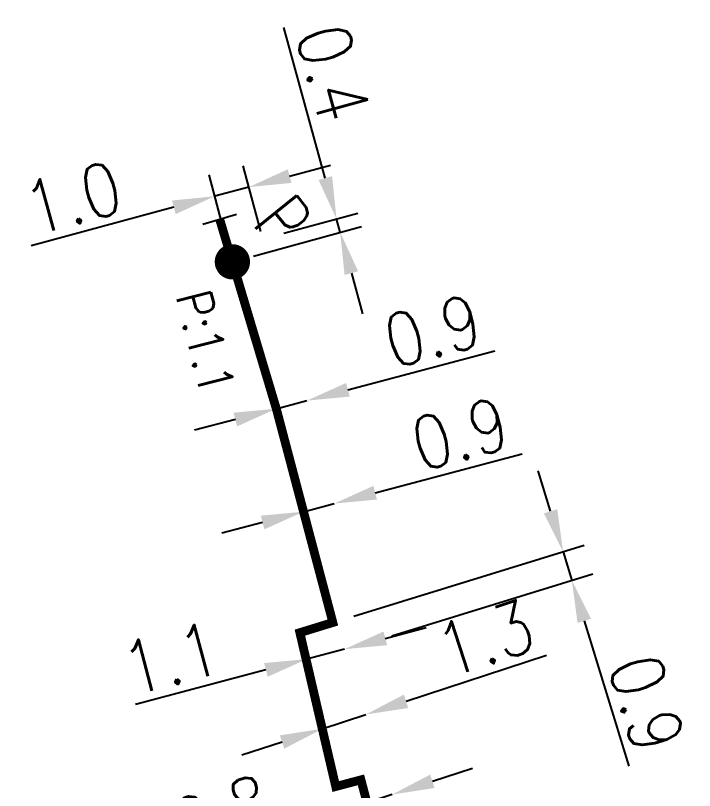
# Model space of a CAD drawing. Header units: millimetres. Extents: x 150998 to 151977, y 126997 to 128005.
# Drawn here: x 151054.73 to 151073.98, y 127822.97 to 127844.95 of the extents above; entities that cross this region are included whole.
import ezdxf
from ezdxf.enums import TextEntityAlignment as Align

# ---------------------------------------------------------------- set-up
doc = ezdxf.new("R2010")
doc.units = ezdxf.units.MM
doc.header["$PDMODE"] = 34
doc.linetypes.add('L_100_PE', pattern=[14, 10, -1.5, 1, -1.5])
doc.layers.get('0').update_dxf_attribs({"linetype": 'CONTINUOUS'})
doc.layers.get('DEFPOINTS').update_dxf_attribs({"linetype": 'CONTINUOUS'})
for name, color, linetype in [('L_140', 3, 'CONTINUOUS'), ('L_300', 7, 'CONTINUOUS'), ('L_340', 7, 'CONTINUOUS')]:
    doc.layers.add(name, color=color, linetype=linetype)
doc.styles.add('G_ROMANS', font='ROMANS.SHX', dxfattribs={"width": 0.75})
doc.styles.get("Standard").update_dxf_attribs({"font": 'romans.shx', "width": 0.85})
doc.dimstyles.get("Standard").update_dxf_attribs({"dimtxt": 1.5, "dimasz": 1.2, "dimexe": 0.625, "dimexo": 0.625, "dimgap": 0.25, "dimtad": 1, "dimdec": 1, "dimzin": 0, "dimdsep": 46, "dimtxsty": 'Standard', "dimcen": -0.5, "dimadec": 0, "dimazin": 0, "dimtfac": 1, "dimtdec": 1, "dimtmove": 0, "dimatfit": 3, "dimfxl": 0, "dimtolj": 1, "dimtzin": 0, "dimarcsym": 0})

# ---------------------------------------------------------------- blocks, each defined once
blk = doc.blocks.new('*D155')
at = {"layer": 'DEFPOINTS', "color": 0, "linetype": 'Continuous', "transparency": 16777216}
for p in [(151065.409, 127822.856), (151065.409, 127822.856), (151064.696, 127822.622)]:
    blk.add_point(p, dxfattribs=at)
at = {"layer": 'L_140', "color": 0, "linetype": 'Continuous', "lineweight": -2, "transparency": 16777216}
for p, q in [((151066.549, 127823.231), (151067.689, 127823.605)), ((151065.409, 127822.856), (151064.696, 127822.622)), ((151063.556, 127822.248), (151059.403, 127820.883))]:
    blk.add_line(p, q, dxfattribs=at)
at = {"layer": 'L_140', "color": 0, "linetype": 'Continuous', "transparency": 16777216}
for points in [[(151066.487, 127823.421), (151066.611, 127823.041), (151065.409, 127822.856)], [(151063.494, 127822.438), (151063.619, 127822.058), (151064.696, 127822.622)]]:
    blk.add_solid(points, dxfattribs=at)
at = {"layer": 'L_140', "color": 0, "linetype": 'Continuous', "transparency": 16777216, "insert": (151060.598, 127822.328), "char_height": 1.5, "attachment_point": 5, "rotation": 18.1874}
blk.add_mtext('\\A1;0.8', dxfattribs=at)
blk = doc.blocks.new('*D156')
at = {"layer": 'DEFPOINTS', "color": 0, "linetype": 'Continuous', "transparency": 16777216}
for p in [(151064.663, 127825.126), (151064.663, 127825.126), (151063.428, 127824.72)]:
    blk.add_point(p, dxfattribs=at)
at = {"layer": 'L_140', "color": 0, "linetype": 'Continuous', "lineweight": -2, "transparency": 16777216}
for p, q in [((151065.803, 127825.5), (151069.783, 127826.808)), ((151063.428, 127824.72), (151064.663, 127825.126)), ((151062.288, 127824.345), (151061.148, 127823.971))]:
    blk.add_line(p, q, dxfattribs=at)
at = {"layer": 'L_140', "color": 0, "linetype": 'Continuous', "transparency": 16777216}
for points in [[(151065.741, 127825.69), (151065.866, 127825.31), (151064.663, 127825.126)], [(151062.226, 127824.535), (151062.351, 127824.155), (151063.428, 127824.72)]]:
    blk.add_solid(points, dxfattribs=at)
at = {"layer": 'L_140', "color": 0, "linetype": 'Continuous', "transparency": 16777216, "insert": (151068.051, 127827.291), "char_height": 1.5, "attachment_point": 5, "rotation": 18.1874}
blk.add_mtext('\\A1;1.3', dxfattribs=at)
blk = doc.blocks.new('*D157')
at = {"layer": 'DEFPOINTS', "color": 0, "linetype": 'Continuous', "transparency": 16777216}
for p in [(151062.793, 127827.447), (151064.055, 127826.978), (151064.055, 127826.978)]:
    blk.add_point(p, dxfattribs=at)
at = {"layer": 'L_140', "color": 0, "linetype": 'Continuous', "lineweight": -2, "transparency": 16777216}
for p, q in [((151065.215, 127827.285), (151066.375, 127827.592)), ((151062.953, 127826.843), (151063.151, 127826.093)), ((151064.055, 127826.978), (151062.991, 127826.697)), ((151061.831, 127826.39), (151058.133, 127825.412))]:
    blk.add_line(p, q, dxfattribs=at)
at = {"layer": 'L_140', "color": 0, "linetype": 'Continuous', "transparency": 16777216}
for points in [[(151065.164, 127827.478), (151065.266, 127827.092), (151064.055, 127826.978)], [(151061.78, 127826.584), (151061.882, 127826.197), (151062.991, 127826.697)]]:
    blk.add_solid(points, dxfattribs=at)
at = {"layer": 'L_140', "color": 0, "linetype": 'Continuous', "transparency": 16777216, "insert": (151059.146, 127826.715), "char_height": 1.5, "attachment_point": 5, "rotation": 14.8116}
blk.add_mtext('\\A1;1.1', dxfattribs=at)
blk = doc.blocks.new('*D158')
at = {"layer": 'DEFPOINTS', "color": 0, "linetype": 'Continuous', "transparency": 16777216}
for p in [(151070.504, 127828.93), (151063.728, 127827.735), (151064.806, 127827.177)]:
    blk.add_point(p, dxfattribs=at)
at = {"layer": 'L_140', "color": 0, "linetype": 'Continuous', "lineweight": -2, "transparency": 16777216}
for p, q in [((151069.901, 127830.889), (151069.548, 127832.036)), ((151064.325, 127827.918), (151070.851, 127829.926)), ((151070.254, 127829.742), (151070.504, 127828.93)), ((151065.404, 127827.361), (151071.101, 127829.113)), ((151070.857, 127827.783), (151072.124, 127823.662))]:
    blk.add_line(p, q, dxfattribs=at)
at = {"layer": 'L_140', "color": 0, "linetype": 'Continuous', "transparency": 16777216}
for points in [[(151070.092, 127830.948), (151069.71, 127830.83), (151070.254, 127829.742)], [(151071.048, 127827.841), (151070.665, 127827.724), (151070.504, 127828.93)]]:
    blk.add_solid(points, dxfattribs=at)
at = {"layer": 'L_140', "color": 0, "linetype": 'Continuous', "transparency": 16777216, "insert": (151072.622, 127825.443), "char_height": 1.5, "attachment_point": 5, "rotation": 287.0992}
blk.add_mtext('\\A1;0.9', dxfattribs=at)
blk = doc.blocks.new('*D159')
at = {"layer": 'DEFPOINTS', "color": 0, "linetype": 'Continuous', "transparency": 16777216}
for p in [(151063.767, 127831.108), (151063.767, 127831.108), (151062.897, 127830.878)]:
    blk.add_point(p, dxfattribs=at)
at = {"layer": 'L_140', "color": 0, "linetype": 'Continuous', "lineweight": -2, "transparency": 16777216}
for p, q in [((151064.927, 127831.415), (151069.094, 127832.517)), ((151062.897, 127830.878), (151063.767, 127831.108)), ((151061.737, 127830.572), (151060.577, 127830.265))]:
    blk.add_line(p, q, dxfattribs=at)
at = {"layer": 'L_140', "color": 0, "linetype": 'Continuous', "transparency": 16777216}
for points in [[(151064.876, 127831.609), (151064.978, 127831.222), (151063.767, 127831.108)], [(151061.686, 127830.765), (151061.788, 127830.378), (151062.897, 127830.878)]]:
    blk.add_solid(points, dxfattribs=at)
at = {"layer": 'L_140', "color": 0, "linetype": 'Continuous', "transparency": 16777216, "insert": (151067.335, 127833.086), "char_height": 1.5, "attachment_point": 5, "rotation": 14.8116}
blk.add_mtext('\\A1;0.9', dxfattribs=at)
blk = doc.blocks.new('*D160')
at = {"layer": 'DEFPOINTS', "color": 0, "linetype": 'Continuous', "transparency": 16777216}
for p in [(151062.995, 127834.028), (151062.995, 127834.028), (151062.125, 127833.798)]:
    blk.add_point(p, dxfattribs=at)
at = {"layer": 'L_140', "color": 0, "linetype": 'Continuous', "lineweight": -2, "transparency": 16777216}
for p, q in [((151064.155, 127834.335), (151068.322, 127835.437)), ((151062.125, 127833.798), (151062.995, 127834.028)), ((151060.965, 127833.491), (151059.804, 127833.185))]:
    blk.add_line(p, q, dxfattribs=at)
at = {"layer": 'L_140', "color": 0, "linetype": 'Continuous', "transparency": 16777216}
for points in [[(151064.104, 127834.528), (151064.206, 127834.142), (151062.995, 127834.028)], [(151060.913, 127833.685), (151061.016, 127833.298), (151062.125, 127833.798)]]:
    blk.add_solid(points, dxfattribs=at)
at = {"layer": 'L_140', "color": 0, "linetype": 'Continuous', "transparency": 16777216, "insert": (151066.563, 127836.006), "char_height": 1.5, "attachment_point": 5, "rotation": 14.8116}
blk.add_mtext('\\A1;0.9', dxfattribs=at)
blk = doc.blocks.new('L_340_07')
at = {"color": 0, "linetype": 'Continuous', "flags": 128}
blk.add_lwpolyline([(1.25, -0.5), (1.25, 0.5)], dxfattribs=at)
at = {"color": 0, "linetype": 'Continuous', "const_width": 0.25, "flags": 128}
blk.add_lwpolyline([(0, 0), (1.25, 0)], dxfattribs=at)
at = {"color": 0, "linetype": 'Continuous', "style": 'G_ROMANS', "width": 0.75, "flags": 3}
for tag, p in [('DEF_LEG', (0.723, -3.465)), ('DEF_COUP', (0.723, -5.965)), ('DEF_TYPE', (0.723, -8.465))]:
    blk.add_attdef(tag, text='', height=1.2, dxfattribs=at).set_placement(p, align=Align.MIDDLE)
blk = doc.blocks.new('L_300_12')
at = {"color": 0, "linetype": 'Continuous', "const_width": 0.497, "flags": 128}
blk.add_lwpolyline([(-0.252, 0, 1), (0.252, 0, 1)], format="xyb", close=True, dxfattribs=at)
at = {"color": 0, "linetype": 'Continuous', "style": 'G_ROMANS', "width": 0.75}
blk.add_text('P', height=1.5, dxfattribs=at).set_placement((0, 1.85), align=Align.MIDDLE)
at = {"color": 0, "linetype": 'Continuous', "style": 'G_ROMANS', "width": 0.75, "flags": 3}
for tag, p in [('DEF_LEG', (0, -5)), ('DEF_COUP', (0, -7.5)), ('DEF_TYPE', (0, -10))]:
    blk.add_attdef(tag, text='', height=1.2, dxfattribs=at).set_placement(p, align=Align.MIDDLE)
blk = doc.blocks.new('*D975')
at = {"layer": 'DEFPOINTS', "color": 0, "linetype": 'Continuous', "transparency": 16777216}
for p in [(151063.831, 127839.182), (151061.74, 127838.61), (151060.88, 127837.964)]:
    blk.add_point(p, dxfattribs=at)
at = {"layer": 'L_300', "color": 0, "linetype": 'Continuous', "lineweight": -2, "transparency": 16777216}
for p, q in [((151063.514, 127840.34), (151062.343, 127844.614)), ((151062.343, 127838.775), (151064.434, 127839.348)), ((151063.936, 127838.801), (151063.831, 127839.182)), ((151061.483, 127838.129), (151064.539, 127838.966)), ((151064.253, 127837.643), (151064.57, 127836.486))]:
    blk.add_line(p, q, dxfattribs=at)
at = {"layer": 'L_300', "color": 0, "linetype": 'Continuous', "transparency": 16777216}
for points in [[(151063.707, 127840.393), (151063.321, 127840.287), (151063.831, 127839.182)], [(151064.446, 127837.696), (151064.06, 127837.591), (151063.936, 127838.801)]]:
    blk.add_solid(points, dxfattribs=at)
at = {"layer": 'L_300', "color": 0, "linetype": 'Continuous', "transparency": 16777216, "insert": (151063.735, 127843.32), "char_height": 1.5, "attachment_point": 5, "rotation": 285.3198}
blk.add_mtext('\\A1;0.4', dxfattribs=at)
blk = doc.blocks.new('*D976')
at = {"layer": 'DEFPOINTS', "color": 0, "linetype": 'Continuous', "transparency": 16777216}
for p in [(151061.345, 127840.083), (151061.845, 127838.224), (151060.88, 127837.964)]:
    blk.add_point(p, dxfattribs=at)
at = {"layer": 'L_300', "color": 0, "linetype": 'Continuous', "lineweight": -2, "transparency": 16777216}
for p, q in [((151062.503, 127840.395), (151063.662, 127840.707)), ((151061.683, 127838.827), (151061.182, 127840.687)), ((151060.717, 127838.567), (151060.217, 127840.427)), ((151061.345, 127840.083), (151060.379, 127839.823)), ((151059.22, 127839.511), (151055.175, 127838.422))]:
    blk.add_line(p, q, dxfattribs=at)
at = {"layer": 'L_300', "color": 0, "linetype": 'Continuous', "transparency": 16777216}
for points in [[(151062.451, 127840.588), (151062.555, 127840.202), (151061.345, 127840.083)], [(151059.168, 127839.704), (151059.272, 127839.318), (151060.379, 127839.823)]]:
    blk.add_solid(points, dxfattribs=at)
at = {"layer": 'L_300', "color": 0, "linetype": 'Continuous', "transparency": 16777216, "insert": (151056.358, 127839.776), "char_height": 1.5, "attachment_point": 5, "rotation": 15.0731}
blk.add_mtext('\\A1;1.0', dxfattribs=at)

msp = doc.modelspace()

# ---------------------------------------------------------------- linework, layer by layer
at = {"layer": 'L_140', "linetype": 'L_100_PE'}
msp.add_lwpolyline([(151070.299, 127807.072, 0.25, 0.25, 0), (151069.024, 127808.613, 0.25, 0.25, 0), (151066.992, 127814.227, 0.25, 0.25, 0), (151065.889, 127818.104, 0.25, 0.25, 0), (151064.696, 127822.622, 0.25, 0.25, 0), (151064.525, 127823.272, 0.25, 0.25, 0), (151063.81, 127823.083, 0.25, 0.25, 0), (151063.428, 127824.72, 0.25, 0.25, 0), (151062.793, 127827.447, 0.25, 0.25, 0), (151063.728, 127827.735, 0.25, 0.25, 0), (151062.897, 127830.878, 0.25, 0.25, 0), (151062.125, 127833.798, 0.25, 0.25, 0), (151060.88, 127837.964, 0, 0, 0)], format="xyseb", dxfattribs=at)

# ---------------------------------------------------------------- block references
at = {"layer": 'L_300', "rotation": 309.0094967742975}
msp.add_blockref('L_300_12', (151060.88, 127837.964), dxfattribs=at)
at = {"layer": 'L_340', "rotation": 106.6381009524988}
msp.add_blockref('L_340_07', (151060.88, 127837.964), dxfattribs=at)

# ---------------------------------------------------------------- texts
at = {"layer": 'L_140', "linetype": 'Continuous', "width": 0.85}
msp.add_text('P:1.1', height=1, rotation=284.2032, dxfattribs=at).set_placement((151059.265, 127837.001))

# ---------------------------------------------------------------- dimensions: what is measured, and where the dimension line sits
at = {"layer": 'L_140', "linetype": 'Continuous'}
for base, p1, p2, angle, picture, middle in [((151062.995, 127834.028), (151062.125, 127833.798), (151062.995, 127834.028), 194.8116, '*D160', (151066.819, 127835.039)), ((151063.767, 127831.108), (151062.897, 127830.878), (151063.767, 127831.108), 194.8116, '*D159', (151067.591, 127832.12)), ((151070.504, 127828.93), (151063.728, 127827.735), (151064.806, 127827.177), 107.0992, '*D158', (151071.667, 127825.149)), ((151064.663, 127825.126), (151063.428, 127824.72), (151064.663, 127825.126), 198.1874, '*D156', (151068.363, 127826.341)), ((151064.055, 127826.978), (151062.793, 127827.447), (151064.055, 127826.978), 194.8116, '*D157', (151059.402, 127825.748)), ((151065.4089, 127822.8563), (151064.6964, 127822.6222), (151065.4089, 127822.8563), 198.1874, '*D155', (151060.9098, 127821.3782))]:
    dim = msp.add_linear_dim(base=base, p1=p1, p2=p2, angle=angle, dimstyle='Standard', dxfattribs=at)
    dim.commit()
    dim.dimension.update_dxf_attribs({"geometry": picture, "text_midpoint": middle, "dimtype": 160})
at = {"layer": 'L_300', "linetype": 'Continuous'}
for base, p2, angle, picture, middle in [((151063.831, 127839.182), (151061.74, 127838.61), 285.3198, '*D975', (151062.77, 127843.056)), ((151061.345, 127840.083), (151061.845, 127838.224), 195.0731, '*D976', (151056.618, 127838.81))]:
    dim = msp.add_linear_dim(base=base, p1=(151060.88, 127837.964), p2=p2, angle=angle, dimstyle='Standard', dxfattribs=at)
    dim.commit()
    dim.dimension.update_dxf_attribs({"geometry": picture, "text_midpoint": middle, "dimtype": 160})

doc.saveas('drawing.dxf')
